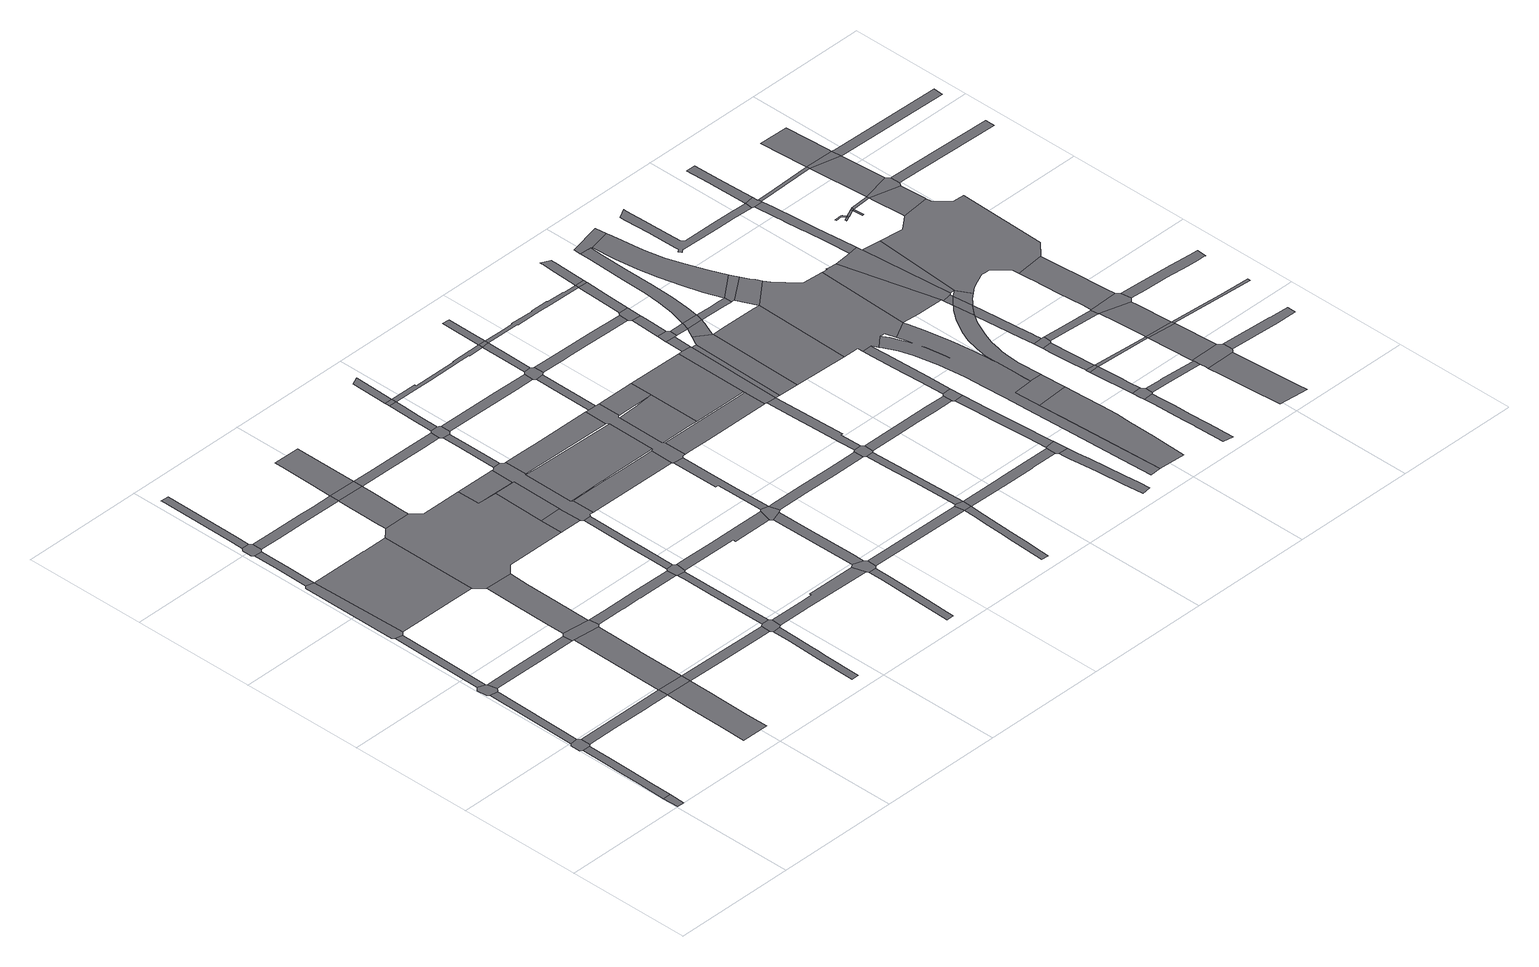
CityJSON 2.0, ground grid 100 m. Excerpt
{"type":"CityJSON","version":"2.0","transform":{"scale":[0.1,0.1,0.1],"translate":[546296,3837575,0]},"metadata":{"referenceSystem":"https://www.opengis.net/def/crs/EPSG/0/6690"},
"CityObjects":{
"road1":{"type":"Road","geometry":[{"type":"MultiSurface","lod":"1","boundaries":[[[0,1,2,3]]]}]},
"road2":{"type":"Road","attributes":{"RoadStructureAttribute.sectionType":"1"},"geometry":[{"type":"MultiSurface","lod":"1","boundaries":[[[4,5,6,7,8,9,10,11,1,0]]]}]},
"road3":{"type":"Road","geometry":[{"type":"MultiSurface","lod":"1","boundaries":[[[12,13,14,15,16,17,18,8,7,19,20]]]}]},
"road4":{"type":"Road","attributes":{"RoadStructureAttribute.sectionType":"1"},"geometry":[{"type":"MultiSurface","lod":"1","boundaries":[[[21,22,13,12,23,24,25,26]]]}]},
"road5":{"type":"Road","geometry":[{"type":"MultiSurface","lod":"1","boundaries":[[[27,28,29,30,21,26,31,32,33,34,35]]]}]},
"road6":{"type":"Road","attributes":{"RoadStructureAttribute.sectionType":"1"},"geometry":[{"type":"MultiSurface","lod":"1","boundaries":[[[36,37,27,35,38,39]]]}]},
"road7":{"type":"Road","attributes":{"RoadStructureAttribute.sectionType":"1"},"geometry":[{"type":"MultiSurface","lod":"1","boundaries":[[[40,20,19,41,42,43,44,45]]]}]},
"road8":{"type":"Road","geometry":[{"type":"MultiSurface","lod":"1","boundaries":[[[46,47,48,49,50,36,39,51,52,53]]]}]},
"road9":{"type":"Road","attributes":{"RoadStructureAttribute.sectionType":"1"},"geometry":[{"type":"MultiSurface","lod":"1","boundaries":[[[54,55,34,33,56,57,58,59]]]}]},
"road10":{"type":"Road","attributes":{"function":"3","RoadStructureAttribute.sectionType":"1"},"geometry":[{"type":"MultiSurface","lod":"1","boundaries":[[[44,60,61,62,63,64,65,66,67]]]}]},
"road11":{"type":"Road","attributes":{"RoadStructureAttribute.sectionType":"1"},"geometry":[{"type":"MultiSurface","lod":"1","boundaries":[[[68,69,46,53,70,71]]]}]},
"road12":{"type":"Road","geometry":[{"type":"MultiSurface","lod":"1","boundaries":[[[45,44,67,72]]]}]},
"road13":{"type":"Road","geometry":[{"type":"MultiSurface","lod":"1","boundaries":[[[73,74,75,76,77,68,71,78,79,80,81,82]]]}]},
"road14":{"type":"Road","attributes":{"function":"3","RoadStructureAttribute.sectionType":"1"},"geometry":[{"type":"MultiSurface","lod":"1","boundaries":[[[83,84,85,45,72,86,87,88,89]]]}]},
"road15":{"type":"Road","geometry":[{"type":"MultiSurface","lod":"1","boundaries":[[[90,91,53,52,92,93,94,95,96,97]]]}]},
"road16":{"type":"Road","attributes":{"RoadStructureAttribute.sectionType":"1"},"geometry":[{"type":"MultiSurface","lod":"1","boundaries":[[[98,99,100,73,82,101,102]]]}]},
"road17":{"type":"Road","geometry":[{"type":"MultiSurface","lod":"1","boundaries":[[[103,59,58,83,89,104,105,106,107]]]}]},
"road18":{"type":"Road","attributes":{"function":"3","RoadStructureAttribute.sectionType":"1"},"geometry":[{"type":"MultiSurface","lod":"1","boundaries":[[[108,109,110,111,103,107,112,113,114]]]}]},
"road19":{"type":"Road","attributes":{"RoadStructureAttribute.sectionType":"1"},"geometry":[{"type":"MultiSurface","lod":"1","boundaries":[[[115,116,117,81,80,118,119,120,121]]]}]},
"road20":{"type":"Road","attributes":{"RoadStructureAttribute.sectionType":"1"},"geometry":[{"type":"MultiSurface","lod":"1","boundaries":[[[122,123,72,67,124,125,126,127]]]}]},
"road21":{"type":"Road","attributes":{"RoadStructureAttribute.sectionType":"1"},"geometry":[{"type":"MultiSurface","lod":"1","boundaries":[[[128,129,106,105,130,131,132,133,134,135,136,137,138,139]]]}]},
"road22":{"type":"Road","attributes":{"RoadStructureAttribute.sectionType":"1"},"geometry":[{"type":"MultiSurface","lod":"1","boundaries":[[[140,141,142,143,144,145,146,147,148,149]]]}]},
"road23":{"type":"Road","geometry":[{"type":"MultiSurface","lod":"1","boundaries":[[[120,150,151,152,153,154,155,156,157,158]]]}]},
"road24":{"type":"Road","geometry":[{"type":"MultiSurface","lod":"1","boundaries":[[[153,159,160,97,96,108,114,161,162,163,164,165,166,167,168,169,170,171,154]]]}]},
"road25":{"type":"Road","geometry":[{"type":"MultiSurface","lod":"1","boundaries":[[[172,127,126,145,144,173,174,175]]]}]},
"road26":{"type":"Road","geometry":[{"type":"MultiSurface","lod":"1","boundaries":[[[121,120,158,176]]]}]},
"road27":{"type":"Road","attributes":{"function":"3","RoadStructureAttribute.sectionType":"1"},"geometry":[{"type":"MultiSurface","lod":"1","boundaries":[[[177,178,179,121,176,180,181,182]]]}]},
"road28":{"type":"Road","attributes":{"RoadStructureAttribute.sectionType":"1"},"geometry":[{"type":"MultiSurface","lod":"1","boundaries":[[[183,184,185,186,187,188,172,175,189,190,191]]]}]},
"road29":{"type":"Road","geometry":[{"type":"MultiSurface","lod":"1","boundaries":[[[192,193,194,195,139,138,183,191,196,197]]]}]},
"road30":{"type":"Road","attributes":{"RoadStructureAttribute.sectionType":"1"},"geometry":[{"type":"MultiSurface","lod":"1","boundaries":[[[198,199,200,201,202,203,204,205,206,195,194]]]}]},
"road31":{"type":"Road","geometry":[{"type":"MultiSurface","lod":"1","boundaries":[[[207,164,163,208,209]]]}]},
"road32":{"type":"Road","attributes":{"RoadStructureAttribute.sectionType":"1"},"geometry":[{"type":"MultiSurface","lod":"1","boundaries":[[[210,211,212,174,173,213,214,215,216,217]]]}]},
"road33":{"type":"Road","attributes":{"RoadStructureAttribute.sectionType":"7"},"geometry":[{"type":"MultiSurface","lod":"1","boundaries":[[[165,164,218,219,220]]]}]},
"road34":{"type":"Road","geometry":[{"type":"MultiSurface","lod":"1","boundaries":[[[168,167,221,222,223,224]]]}]},
"road35":{"type":"Road","attributes":{"RoadStructureAttribute.sectionType":"1"},"geometry":[{"type":"MultiSurface","lod":"1","boundaries":[[[225,226,176,158,227,228,229,230,231,232]]]}]},
"road36":{"type":"Road","geometry":[{"type":"MultiSurface","lod":"1","boundaries":[[[233,234,224,223,235,236,237,238,220,219,209,208,239,202,201,240,241,242,243,244,245,246,247,248,249,250,251,252,253,254,255,256]]]}]},
"road37":{"type":"Road","attributes":{"RoadStructureAttribute.sectionType":"1"},"geometry":[{"type":"MultiSurface","lod":"1","boundaries":[[[257,258,259,197,196,260,261,262,263]]]}]},
"road38":{"type":"Road","attributes":{"RoadStructureAttribute.sectionType":"1"},"geometry":[{"type":"MultiSurface","lod":"1","boundaries":[[[264,265,266,267,268,269,270,271,272,273,274]]]}]},
"road39":{"type":"Road","attributes":{"RoadStructureAttribute.sectionType":"1"},"geometry":[{"type":"MultiSurface","lod":"1","boundaries":[[[275,276,277,233,256,278,279,280,281]]]}]},
"road40":{"type":"Road","geometry":[{"type":"MultiSurface","lod":"1","boundaries":[[[282,217,216,264,274,283,284,285,286,287]]]}]},
"road41":{"type":"Road","geometry":[{"type":"MultiSurface","lod":"1","boundaries":[[[288,289,290,291,292,293,232,231,294,275,281,295,296,297,298]]]}]},
"road42":{"type":"Road","attributes":{"RoadStructureAttribute.sectionType":"1"},"geometry":[{"type":"MultiSurface","lod":"1","boundaries":[[[299,300,301,302,303,244,243,304,305]]]}]},
"road43":{"type":"Road","attributes":{"RoadStructureAttribute.sectionType":"1"},"geometry":[{"type":"MultiSurface","lod":"1","boundaries":[[[306,307,291,290,308,309,310]]]}]},
"road44":{"type":"Road","attributes":{"RoadStructureAttribute.sectionType":"1"},"geometry":[{"type":"MultiSurface","lod":"1","boundaries":[[[311,312,313,314,282,287]]]}]},
"road45":{"type":"Road","geometry":[{"type":"MultiSurface","lod":"1","boundaries":[[[315,316,306,310,317]]]}]},
"road46":{"type":"Road","geometry":[{"type":"MultiSurface","lod":"1","boundaries":[[[318,319,320,321,249,248,322,323,324,325,326,327,328,329]]]}]},
"road47":{"type":"Road","attributes":{"RoadStructureAttribute.sectionType":"1"},"geometry":[{"type":"MultiSurface","lod":"1","boundaries":[[[330,331,315,317]]]}]},
"road48":{"type":"Road","geometry":[{"type":"MultiSurface","lod":"1","boundaries":[[[332,333,263,262,314,313,334,335]]]}]},
"road49":{"type":"Road","attributes":{"RoadStructureAttribute.sectionType":"1"},"geometry":[{"type":"MultiSurface","lod":"1","boundaries":[[[336,337,338,339,340,254,253,341,342,343,344]]]}]},
"road50":{"type":"Road","attributes":{"RoadStructureAttribute.sectionType":"1"},"geometry":[{"type":"MultiSurface","lod":"1","boundaries":[[[345,346,347,348,332,335,349,350,351,352,353]]]}]},
"road51":{"type":"Road","attributes":{"RoadStructureAttribute.sectionType":"1"},"geometry":[{"type":"MultiSurface","lod":"1","boundaries":[[[286,285,354,355]]]}]},
"road52":{"type":"Road","attributes":{"RoadStructureAttribute.sectionType":"1"},"geometry":[{"type":"MultiSurface","lod":"1","boundaries":[[[356,298,297,357,358,359,360,361]]]}]},
"road53":{"type":"Road","attributes":{"RoadStructureAttribute.sectionType":"1"},"geometry":[{"type":"MultiSurface","lod":"1","boundaries":[[[362,363,364,365,317,310,366,367,368,369,370,371,372,373,374]]]}]},
"road54":{"type":"Road","geometry":[{"type":"MultiSurface","lod":"1","boundaries":[[[344,343,375,376,377,378,379,329,328,380,381,382,383,384,385,305,304,345,353,386,387,388,389,390,391,392,393,394,395,396,397,398,399,400,401,402,403,404,405,406]]]}]},
"road55":{"type":"Road","attributes":{"RoadStructureAttribute.sectionType":"1"},"geometry":[{"type":"MultiSurface","lod":"1","boundaries":[[[407,408,409,410,411,335,334,412,413,414,415]]]}]},
"road56":{"type":"Road","attributes":{"RoadStructureAttribute.sectionType":"1"},"geometry":[{"type":"MultiSurface","lod":"1","boundaries":[[[354,416,417,418,419,420,421,422,423,424,425,426]]]}]},
"road57":{"type":"Road","attributes":{"RoadStructureAttribute.sectionType":"1"},"geometry":[{"type":"MultiSurface","lod":"1","boundaries":[[[427,428,429,430,406,405]]]}]},
"road58":{"type":"Road","attributes":{"function":"1","RoadStructureAttribute.sectionType":"7"},"geometry":[{"type":"MultiSurface","lod":"1","boundaries":[[[431,432,433,434,435,436,437,438,439,440,441,442,393,392,443,444,445]]]}]},
"road59":{"type":"Road","geometry":[{"type":"MultiSurface","lod":"1","boundaries":[[[446,355,354,426,447]]]}]},
"road60":{"type":"Road","geometry":[{"type":"MultiSurface","lod":"1","boundaries":[[[448,449,450,451,452,361,360,453,454,428,427,455,456,457,458]]]}]},
"road61":{"type":"Road","geometry":[{"type":"MultiSurface","lod":"1","boundaries":[[[403,402,459,460,461,462,431,463]]]}]},
"road62":{"type":"Road","attributes":{"RoadStructureAttribute.sectionType":"1"},"geometry":[{"type":"MultiSurface","lod":"1","boundaries":[[[464,465,389,388,466,467,468,469]]]}]},
"road63":{"type":"Road","attributes":{"RoadStructureAttribute.sectionType":"1"},"geometry":[{"type":"MultiSurface","lod":"1","boundaries":[[[470,471,472,373,473,474,450,449]]]}]},
"road64":{"type":"Road","attributes":{"RoadStructureAttribute.sectionType":"1"},"geometry":[{"type":"MultiSurface","lod":"1","boundaries":[[[475,476,477,478,479,480,446,447]]]}]},
"road65":{"type":"Road","geometry":[{"type":"MultiSurface","lod":"1","boundaries":[[[374,373,472,481]]]}]},
"road66":{"type":"Road","attributes":{"RoadStructureAttribute.sectionType":"1"},"geometry":[{"type":"MultiSurface","lod":"1","boundaries":[[[482,374,481,483,484]]]}]},
"road67":{"type":"Road","geometry":[{"type":"MultiSurface","lod":"1","boundaries":[[[485,486,487,488,489,415,414,478,477,490,491,492,493]]]}]},
"road68":{"type":"Road","geometry":[{"type":"MultiSurface","lod":"1","boundaries":[[[463,431,445,494,495,496,497]]]}]},
"road69":{"type":"Road","attributes":{"RoadStructureAttribute.sectionType":"1"},"geometry":[{"type":"MultiSurface","lod":"1","boundaries":[[[498,499,500,501,502,503,504,488,487,505,506,507,508]]]}]},
"road70":{"type":"Road","attributes":{"RoadStructureAttribute.sectionType":"1"},"geometry":[{"type":"MultiSurface","lod":"1","boundaries":[[[509,510,511,447,426,512,513,514,515,516,517,518,519]]]}]},
"road71":{"type":"Road","attributes":{"RoadStructureAttribute.sectionType":"1"},"geometry":[{"type":"MultiSurface","lod":"1","boundaries":[[[520,521,522,458,457,523,524,525,526,527,528,529]]]}]},
"road72":{"type":"Road","geometry":[{"type":"MultiSurface","lod":"1","boundaries":[[[530,497,496,469,468,531,498,508,532,533,534]]]}]},
"road73":{"type":"Road","attributes":{"RoadStructureAttribute.sectionType":"1"},"geometry":[{"type":"MultiSurface","lod":"1","boundaries":[[[535,536,537,538,539,540,541,542,543,544,481,472,545,546,547,548,549,550,551]]]}]},
"road74":{"type":"Road","geometry":[{"type":"MultiSurface","lod":"1","boundaries":[[[552,532,508,553,554,555]]]}]},
"road75":{"type":"Road","attributes":{"RoadStructureAttribute.sectionType":"1"},"geometry":[{"type":"MultiSurface","lod":"1","boundaries":[[[556,557,558,559,493,492,560,561,562,563,564,565]]]}]},
"road76":{"type":"Road","attributes":{"RoadStructureAttribute.sectionType":"1"},"geometry":[{"type":"MultiSurface","lod":"1","boundaries":[[[566,567,534,533,568]]]}]},
"road77":{"type":"Road","geometry":[{"type":"MultiSurface","lod":"1","boundaries":[[[569,570,571,555,554,572,573,574]]]}]},
"road78":{"type":"Road","attributes":{"RoadStructureAttribute.sectionType":"1"},"geometry":[{"type":"MultiSurface","lod":"1","boundaries":[[[575,576,577,578,579,580,581,582,583,584,585,586,587,588,589,590,591,592]]]}]},
"road79":{"type":"Road","geometry":[{"type":"MultiSurface","lod":"1","boundaries":[[[593,566,568,594,595,596,597]]]}]},
"road80":{"type":"Road","attributes":{"RoadStructureAttribute.sectionType":"1"},"geometry":[{"type":"MultiSurface","lod":"1","boundaries":[[[598,593,597,599,600]]]}]},
"road81":{"type":"Road","geometry":[{"type":"MultiSurface","lod":"1","boundaries":[[[601,602,519,518,575,592]]]}]},
"road82":{"type":"Road","geometry":[{"type":"MultiSurface","lod":"1","boundaries":[[[603,604,529,528,598,600,605]]]}]},
"road83":{"type":"Road","attributes":{"RoadStructureAttribute.sectionType":"1"},"geometry":[{"type":"MultiSurface","lod":"1","boundaries":[[[595,594,606,607]]]}]},
"road84":{"type":"Road","attributes":{"function":"1","RoadStructureAttribute.sectionType":"7"},"geometry":[{"type":"MultiSurface","lod":"1","boundaries":[[[606,608,609,569,574,610,611,612,613]]]}]},
"road85":{"type":"Road","attributes":{"RoadStructureAttribute.sectionType":"1"},"geometry":[{"type":"MultiSurface","lod":"1","boundaries":[[[614,615,616,617,618,619,620,621,622,602,601]]]}]},
"road86":{"type":"Road","attributes":{"RoadStructureAttribute.sectionType":"1"},"geometry":[{"type":"MultiSurface","lod":"1","boundaries":[[[550,623,624,603,605,625,626,627,628]]]}]},
"road87":{"type":"Road","geometry":[{"type":"MultiSurface","lod":"1","boundaries":[[[607,606,613,629]]]}]},
"road88":{"type":"Road","geometry":[{"type":"MultiSurface","lod":"1","boundaries":[[[630,631,632,573,572,633,634]]]}]},
"road89":{"type":"Road","geometry":[{"type":"MultiSurface","lod":"1","boundaries":[[[551,550,628,635]]]}]},
"road90":{"type":"Road","geometry":[{"type":"MultiSurface","lod":"1","boundaries":[[[636,637,638,639,565,564,640,618,617]]]}]},
"road91":{"type":"Road","attributes":{"RoadStructureAttribute.sectionType":"1"},"geometry":[{"type":"MultiSurface","lod":"1","boundaries":[[[641,642,643,644,551,635,645,646,647]]]}]},
"road92":{"type":"Road","geometry":[{"type":"MultiSurface","lod":"1","boundaries":[[[648,649,650,651,652,653,654,655,656,638,637]]]}]},
"road93":{"type":"Road","attributes":{"function":"1","RoadStructureAttribute.sectionType":"7"},"geometry":[{"type":"MultiSurface","lod":"1","boundaries":[[[657,658,659,660,661,662,663,664,665,666,607,629,667,668,669,670,671,672,673,674,675,676]]]}]},
"road94":{"type":"Road","attributes":{"RoadStructureAttribute.sectionType":"1"},"geometry":[{"type":"MultiSurface","lod":"1","boundaries":[[[677,678,679,680,681,629,613,682,683,684]]]}]},
"road95":{"type":"Road","attributes":{"function":"1","RoadStructureAttribute.sectionType":"7"},"geometry":[{"type":"MultiSurface","lod":"1","boundaries":[[[685,686,687,688,689,690,691,692,693,694,695,696,697,698,699,700,701,702,703,704,705,706,707,708,709,710,711,712,713,714,715,716,717,718,719,720,721,722,723,724,725,726,727,728,729,730,731,732,733,734,735]]]}]},
"road96":{"type":"Road","attributes":{"function":"1","RoadStructureAttribute.sectionType":"7"},"geometry":[{"type":"MultiSurface","lod":"1","boundaries":[[[736,737,738,739,740,741,742,743,744,745,746,747]]]}]},
"road97":{"type":"Road","attributes":{"function":"1","RoadStructureAttribute.sectionType":"7"},"geometry":[{"type":"MultiSurface","lod":"1","boundaries":[[[748,657,676]]]}]},
"road98":{"type":"Road","geometry":[{"type":"MultiSurface","lod":"1","boundaries":[[[721,720,743,742,749,750]]]}]},
"road99":{"type":"Road","geometry":[{"type":"MultiSurface","lod":"1","boundaries":[[[751,752,684,683,753,754]]]}]},
"road100":{"type":"Road","attributes":{"function":"1"},"geometry":[{"type":"MultiSurface","lod":"1","boundaries":[[[755,756,754,753,757,634,758]]]}]},
"road101":{"type":"Road","attributes":{"function":"1","RoadStructureAttribute.sectionType":"7"},"geometry":[{"type":"MultiSurface","lod":"1","boundaries":[[[759,760,761,762,763,764,765,766]]]}]},
"road102":{"type":"Road","attributes":{"function":"1","RoadStructureAttribute.sectionType":"7"},"geometry":[{"type":"MultiSurface","lod":"1","boundaries":[[[767,768,769,770,771,766,765,772,773,774,775,776,777,778,684,752]]]}]},
"road103":{"type":"Road","geometry":[{"type":"MultiSurface","lod":"1","boundaries":[[[779,780,781,782,783,784,758,634,633,785,786,787,653,652,788,694,693,789,790,791,792,793,735,734,794]]]}]},
"road104":{"type":"Road","attributes":{"RoadStructureAttribute.sectionType":"1"},"geometry":[{"type":"MultiSurface","lod":"1","boundaries":[[[795,796,797,798,799,800,801,802,803,804,805,806,807,808,809,810,811,812,813,814,815]]]}]},
"road105":{"type":"Road","geometry":[{"type":"MultiSurface","lod":"1","boundaries":[[[816,817,818,819,805,804,820,821,822,823]]]}]},
"road106":{"type":"Road","attributes":{"function":"1","RoadStructureAttribute.sectionType":"7"},"geometry":[{"type":"MultiSurface","lod":"1","boundaries":[[[824,825,826,827,828,829,830,831,832,833,834,835,836,837,721,750,838,839,840,841,842,843,844,845,846,847]]]}]},
"road107":{"type":"Road","attributes":{"RoadStructureAttribute.sectionType":"1"},"geometry":[{"type":"MultiSurface","lod":"1","boundaries":[[[848,849,850,851,852,853,854,855,818,817]]]}]},
"road108":{"type":"Road","geometry":[{"type":"MultiSurface","lod":"1","boundaries":[[[856,857,853,852,858]]]}]},
"road109":{"type":"Road","attributes":{"RoadStructureAttribute.sectionType":"1"},"geometry":[{"type":"MultiSurface","lod":"1","boundaries":[[[859,860,861,862,863,864,856,858]]]}]},
"road110":{"type":"Road","geometry":[{"type":"MultiSurface","lod":"1","boundaries":[[[865,866,862,861,867,868,869]]]}]},
"road111":{"type":"Road","geometry":[{"type":"MultiSurface","lod":"1","boundaries":[[[870,871,872,873,874,875,794,734,876,877,878,879,880]]]}]},
"road112":{"type":"Road","attributes":{"RoadStructureAttribute.sectionType":"1"},"geometry":[{"type":"MultiSurface","lod":"1","boundaries":[[[881,882,883,884,885,886,847,887,888,889,890,891,892,866,865]]]}]},
"road113":{"type":"Road","attributes":{"RoadStructureAttribute.sectionType":"1"},"geometry":[{"type":"MultiSurface","lod":"1","boundaries":[[[893,894,895,896,823,822,897,898,899,900,901]]]}]},
"road114":{"type":"Road","geometry":[{"type":"MultiSurface","lod":"1","boundaries":[[[902,824,847,886]]]}]},
"road115":{"type":"Road","attributes":{"RoadStructureAttribute.sectionType":"1"},"geometry":[{"type":"MultiSurface","lod":"1","boundaries":[[[903,904,905,906,907,908,824,902]]]}]},
"road116":{"type":"Road","attributes":{"RoadStructureAttribute.sectionType":"1"},"geometry":[{"type":"MultiSurface","lod":"1","boundaries":[[[858,852,909,910]]]}]},
"road117":{"type":"Road","attributes":{"RoadStructureAttribute.sectionType":"1"},"geometry":[{"type":"MultiSurface","lod":"1","boundaries":[[[911,912,913,880,879,908,907,914,915]]]}]},
"road118":{"type":"Road"},
"road119":{"type":"Road","attributes":{"RoadStructureAttribute.sectionType":"1"},"geometry":[{"type":"MultiSurface","lod":"1","boundaries":[[[916,917,918,919,920,921,922,923,924,925,926,927,928,929,930,931,932,933,934,935,936,937,938,939,940,941,942]]]}]},
"road120":{"type":"Road","geometry":[{"type":"MultiSurface","lod":"1","boundaries":[[[943,944,945,902,886,946,947,948,949]]]}]},
"road121":{"type":"Road","attributes":{"RoadStructureAttribute.sectionType":"1"},"geometry":[{"type":"MultiSurface","lod":"1","boundaries":[[[950,951,869,868,952,953,954,955]]]}]},
"road122":{"type":"Road","attributes":{"RoadStructureAttribute.sectionType":"1"},"geometry":[{"type":"MultiSurface","lod":"1","boundaries":[[[956,957,958,959,960,961,962,963,964]]]}]},
"road123":{"type":"Road","geometry":[{"type":"MultiSurface","lod":"1","boundaries":[[[915,914,965,966,943,967]]]}]},
"road124":{"type":"Road","geometry":[{"type":"MultiSurface","lod":"1","boundaries":[[[968,969,970,971,901,900,972,973,974,956,964,975,976,977,978]]]}]},
"road125":{"type":"Road","attributes":{"RoadStructureAttribute.sectionType":"1"},"geometry":[{"type":"MultiSurface","lod":"1","boundaries":[[[979,980,981,982,983,984,985,986,987,988,989,990,991,992,993,913,912]]]}]},
"road126":{"type":"Road","attributes":{"RoadStructureAttribute.sectionType":"1"},"geometry":[{"type":"MultiSurface","lod":"1","boundaries":[[[994,971,970,995]]]}]},
"road127":{"type":"Road","geometry":[{"type":"MultiSurface","lod":"1","boundaries":[[[910,909,994,995,996,997]]]}]},
"road128":{"type":"Road","geometry":[{"type":"MultiSurface","lod":"1","boundaries":[[[998,999,942,941,986,985,1000,1001]]]}]},
"road129":{"type":"Road","attributes":{"RoadStructureAttribute.sectionType":"1"},"geometry":[{"type":"MultiSurface","lod":"1","boundaries":[[[1002,1003,1004,1005,1006,910,997,1007,1008,1009,1010]]]}]},
"road130":{"type":"Road","attributes":{"RoadStructureAttribute.sectionType":"1"},"geometry":[{"type":"MultiSurface","lod":"1","boundaries":[[[1011,1012,1013,942,999,1014,1015,1016]]]}]},
"road131":{"type":"Road","geometry":[{"type":"MultiSurface","lod":"1","boundaries":[[[1017,1018,1019,955,954,1002,1010,1020,1021,1022,1023]]]}]},
"road132":{"type":"Road","geometry":[{"type":"MultiSurface","lod":"1","boundaries":[[[1024,1025,1026,1027,1028,1029,1030]]]}]},
"road133":{"type":"Road","geometry":[{"type":"MultiSurface","lod":"1","boundaries":[[[1029,1031,1032,1033]]]}]},
"road134":{"type":"Road","geometry":[{"type":"MultiSurface","lod":"1","boundaries":[[[1030,1029,1033,1034]]]}]},
"road135":{"type":"Road","attributes":{"RoadStructureAttribute.sectionType":"1"},"geometry":[{"type":"MultiSurface","lod":"1","boundaries":[[[1035,1036,1037,1038,1039,1040,1041,1042,1043,1044,1045,1046,1047,1019,1018]]]}]},
"road136":{"type":"Road","geometry":[{"type":"MultiSurface","lod":"1","boundaries":[[[1048,1030,1034,1049]]]}]},
"road137":{"type":"Road","geometry":[{"type":"MultiSurface","lod":"1","boundaries":[[[1050,1051,1052,1049]]]}]},
"road138":{"type":"Road","geometry":[{"type":"MultiSurface","lod":"1","boundaries":[[[1053,1054,1055,1056,1057,1058,1059,1060,1061,1062,967,943,949,1063,1064,1065,1066,1067,1068,1069,1070,1071,1040,1039,1072,1073,1074]]]}]},
"road139":{"type":"Road","geometry":[{"type":"MultiSurface","lod":"1","boundaries":[[[1075,1048,1049,1052]]]}]},
"road140":{"type":"Road","attributes":{"RoadStructureAttribute.sectionType":"1"},"geometry":[{"type":"MultiSurface","lod":"1","boundaries":[[[1076,1077,1001,1000,1078]]]}]},
"road141":{"type":"Road","attributes":{"RoadStructureAttribute.sectionType":"1"},"geometry":[{"type":"MultiSurface","lod":"1","boundaries":[[[1079,1080,1081,978,977,1082,1083,1084,1085,1086]]]}]},
"road142":{"type":"Road","geometry":[{"type":"MultiSurface","lod":"1","boundaries":[[[1087,1075,1052,1088]]]}]},
"road143":{"type":"Road","attributes":{"RoadStructureAttribute.sectionType":"1"},"geometry":[{"type":"MultiSurface","lod":"1","boundaries":[[[1089,1090,997,996,1091,1092]]]}]},
"road144":{"type":"Road","attributes":{"RoadStructureAttribute.sectionType":"1"},"geometry":[{"type":"MultiSurface","lod":"1","boundaries":[[[1088,1093,1094,1058,1057,1095,1096]]]}]},
"road145":{"type":"Road","geometry":[{"type":"MultiSurface","lod":"1","boundaries":[[[1097,1087,1088,1096,1098,1099]]]}]},
"road146":{"type":"Road","attributes":{"RoadStructureAttribute.sectionType":"1"},"geometry":[{"type":"MultiSurface","lod":"1","boundaries":[[[1100,1101,1102,1103,1104,1105,1106,1107,1023,1022,1108,1109,1110,1111,1112,1113,1114,1115]]]}]},
"road147":{"type":"Road","attributes":{"RoadStructureAttribute.sectionType":"1"},"geometry":[{"type":"MultiSurface","lod":"1","boundaries":[[[1078,1116,1117,1087,1097,1118]]]}]},
"road148":{"type":"Road","geometry":[{"type":"MultiSurface","lod":"1","boundaries":[[[1076,1078,1118,1119]]]}]},
"road149":{"type":"Road","attributes":{"RoadStructureAttribute.sectionType":"1"},"geometry":[{"type":"MultiSurface","lod":"1","boundaries":[[[1120,1121,1122,1123,1124,1076,1119,1125,1126]]]}]},
"road150":{"type":"Road","attributes":{"RoadStructureAttribute.sectionType":"1"},"geometry":[{"type":"MultiSurface","lod":"1","boundaries":[[[1127,1128,1099,1098,1129,1130,1131]]]}]},
"road151":{"type":"Road","attributes":{"RoadStructureAttribute.sectionType":"1"},"geometry":[{"type":"MultiSurface","lod":"1","boundaries":[[[1132,1133,1134,1135,1119,1118,1136,1137,1138,1139,1140]]]}]}
},
"vertices":[
[73,131,0],[10,130,0],[10,5,0],[69,5,0],
[76,314,0],[79,508,0],[83,692,0],[85,886,0],[23,884,0],[20,691,0],[17,535,0],[14,354,0],
[81,1000,0],[21,993,0],[11,985,0],[3,978,0],[4,901,0],[5,899,0],[14,892,0],[101,901,0],[101,979,0],
[35,1752,0],[29,1415,0],[84,1155,0],[92,1591,0],[96,1723,0],[95,1742,0],
[37,1874,0],[27,1865,0],[7,1847,0],[20,1768,0],[105,1751,0],[120,1767,0],[121,1768,0],[104,1846,0],[96,1853,0],
[50,2639,0],[44,2267,0],[105,2274,0],[111,2627,0],
[624,977,0],[349,899,0],[625,898,0],[724,898,0],[851,896,0],[851,975,0],
[59,3470,0],[39,3453,0],[38,3452,0],[33,2657,0],[45,2644,0],[127,2643,0],[138,2653,0],[119,3451,0],
[615,1845,0],[381,1845,0],[319,1768,0],[616,1766,0],[842,1764,0],[838,1844,0],
[847,700,0],[843,387,0],[840,187,0],[1059,182,0],[1060,360,0],[1063,616,0],[1065,702,0],[1067,892,0],
[62,3945,0],[61,3727,0],[121,3685,0],[123,3940,0],
[1068,972,0],
[63,4059,0],[53,4047,0],[48,4040,0],[45,3960,0],[53,3953,0],[132,3950,0],[141,3959,0],[142,3960,0],[141,4038,0],[124,4056,0],
[860,1764,0],[856,1410,0],[854,1113,0],[1071,1371,0],[1071,1372,0],[1071,1376,0],[1076,1743,0],
[600,3449,0],[598,3449,0],[303,2652,0],[605,2650,0],[607,2650,0],[798,2649,0],[801,2649,0],[805,3449,0],
[69,4810,0],[69,4808,0],[64,4191,0],[127,4191,0],[133,4807,0],
[861,1864,0],[1095,1760,0],[1098,1763,0],[1089,1841,0],[1079,1841,0],
[870,2576,0],[870,2575,0],[866,2315,0],[862,2018,0],[1083,2142,0],[1088,2410,0],[1091,2569,0],
[720,4033,0],[594,4034,0],[318,4037,0],[313,3958,0],[594,3956,0],[885,3952,0],[885,4032,0],
[1590,964,0],[1322,968,0],[1414,888,0],[1721,883,0],[1824,882,0],[1832,960,0],
[1523,1839,0],[1236,1841,0],[1286,1761,0],[1321,1761,0],[1343,1761,0],[1395,1760,0],[1497,1760,0],[1499,1760,0],[1569,1760,0],[1843,1758,0],[1844,1758,0],[1837,1837,0],
[1891,419,0],[1895,508,0],[1895,571,0],[1899,710,0],[1903,862,0],[1842,861,0],[1840,709,0],[1832,442,0],[1823,122,0],[1882,121,0],
[884,3837,0],[882,3701,0],[881,3608,0],[880,3517,0],[1101,3517,0],[1102,3597,0],[1103,3682,0],[1107,3862,0],[1109,3949,0],
[865,3504,0],[854,3493,0],[1093,2571,0],[1162,2641,0],[1656,2638,0],[1656,2824,0],[1665,3251,0],[1651,3251,0],[1505,3256,0],[1505,3442,0],[1171,3445,0],[1127,3490,0],[1115,3503,0],
[1852,978,0],[1923,880,0],[1930,960,0],[1913,976,0],
[1109,4028,0],
[893,4545,0],[892,4458,0],[889,4199,0],[1108,4028,0],[1109,4201,0],[1111,4545,0],
[1850,1753,0],[1850,1737,0],[1850,1701,0],[1850,1691,0],[1849,1454,0],[1851,1177,0],[1911,1087,0],[1910,1378,0],[1910,1744,0],
[1928,1838,0],[1913,1852,0],[1910,1855,0],[1851,1850,0],[1920,1754,0],[1930,1837,0],
[1911,2104,0],[1912,2310,0],[1914,2485,0],[1915,2619,0],[1856,2617,0],[1854,2445,0],[1853,2226,0],[1851,1978,0],[1851,1852,0],
[1827,2823,0],[1837,2636,0],[1832,2824,0],
[2310,973,0],[2309,953,0],[2200,955,0],[2186,877,0],[2200,876,0],[2743,867,0],[2744,866,0],[2709,969,0],
[1756,2825,0],[1837,2826,0],[1843,3247,0],
[1626,3256,0],[1776,3255,0],[1829,3254,0],[1829,3440,0],
[1621,4022,0],[1293,4025,0],[1344,3946,0],[1519,3945,0],[1696,3944,0],[1846,3942,0],[1847,3941,0],[1852,4020,0],
[1863,3456,0],[1846,3439,0],[1835,3253,0],[1839,3251,0],[1843,3249,0],[1845,3247,0],[1846,2627,0],[1925,2629,0],[1932,2637,0],[1937,2637,0],[1961,2636,0],[1962,2820,0],[1955,2821,0],[1951,2821,0],[1948,2823,0],[1944,2827,0],[1948,3244,0],[1947,3244,0],[1948,3246,0],[1951,3249,0],[1956,3251,0],[1957,3436,0],[1944,3436,0],[1922,3456,0],
[2501,1833,0],[2261,1835,0],[2038,1836,0],[2385,1751,0],[2386,1729,0],[2710,1726,0],[2737,1832,0],
[2754,848,0],[2753,718,0],[2748,583,0],[2739,298,0],[2732,112,0],[2794,112,0],[2797,212,0],[2801,355,0],[2806,527,0],[2813,719,0],[2815,848,0],
[1864,3921,0],[1864,3763,0],[1864,3591,0],[1922,3479,0],[1923,3537,0],[1924,3733,0],[1924,3919,0],
[2737,989,0],[2824,856,0],[2834,866,0],[2835,867,0],[2838,944,0],[2819,963,0],
[1947,4020,0],[1936,4029,0],[1927,4037,0],[1866,4034,0],[1856,4024,0],[1853,4021,0],[1854,3932,0],[1934,3930,0],[1944,3940,0],[1945,3941,0],[1948,4019,0],
[2684,2815,0],[2409,2818,0],[2262,2818,0],[2182,2819,0],[2170,2819,0],[2718,2630,0],[2718,2815,0],
[1874,4422,0],[1869,4209,0],[1930,4209,0],[1932,4351,0],[1934,4421,0],
[2819,1068,0],[2815,1464,0],[2814,1735,0],[2732,1704,0],
[1875,4464,0],[1875,4447,0],[1936,4463,0],
[2716,3224,0],[2549,3228,0],[2363,3234,0],[2070,3241,0],[1975,2827,0],[2087,2828,0],[2259,2828,0],[2262,2828,0],[2352,2829,0],[2494,2830,0],[2739,2831,0],[2742,3223,0],
[1944,4794,0],[1881,4767,0],
[2755,1847,0],[2740,1834,0],[2836,1752,0],[2814,1831,0],
[2233,3433,0],[2189,3434,0],[2187,3434,0],[2086,3435,0],[2085,3435,0],[1963,3251,0],[2508,3246,0],[2725,3244,0],[2726,3428,0],
[2725,2618,0],[2727,2234,0],[2751,2234,0],[2751,2153,0],[2812,2116,0],[2810,2317,0],[2809,2492,0],[2809,2493,0],[2808,2613,0],
[3684,853,0],[3670,931,0],
[2465,4013,0],[2213,3938,0],[2417,3935,0],[2590,3933,0],[2740,3931,0],[2745,4010,0],
[2520,4452,0],[2520,4448,0],[2155,4448,0],[2154,4462,0],[2116,4420,0],[2155,4421,0],[2258,4421,0],[2450,4421,0],[2563,4420,0],[2639,4420,0],[2639,4416,0],[2767,4418,0],[2768,4455,0],
[2731,3243,0],[2736,3239,0],[2739,3236,0],[2741,3232,0],[2742,3227,0],[2739,2829,0],[2737,2826,0],[2734,2821,0],[2730,2819,0],[2725,2816,0],[2722,2815,0],[2817,2622,0],[2825,2630,0],[2846,2630,0],[2846,2815,0],[2838,2818,0],[2834,2821,0],[2830,2826,0],[2833,3220,0],[2833,3221,0],[2833,3228,0],[2834,3229,0],[2835,3233,0],[2837,3237,0],[2842,3241,0],[2847,3243,0],[2848,3243,0],[2854,3244,0],[2854,3427,0],[2827,3427,0],[2818,3427,0],[2756,3428,0],
[3629,1829,0],[3402,1829,0],[3125,1830,0],[2843,1831,0],[2820,1831,0],[3095,1751,0],[3372,1750,0],[3646,1749,0],[3641,1829,0],
[3679,728,0],[3676,666,0],[3668,513,0],[3665,440,0],[3648,109,0],[3707,109,0],[3710,176,0],[3718,331,0],[3726,470,0],[3739,728,0],[3744,852,0],
[2822,3916,0],[2760,3911,0],[2759,3686,0],[2757,3439,0],
[3161,3241,0],[3148,3240,0],[3141,3239,0],[3136,3239,0],[3124,3238,0],[3100,3236,0],[3091,3236,0],[2997,3229,0],[2974,3228,0],[2852,3221,0],[2836,3219,0],[2835,3220,0],[2850,2826,0],[3080,2824,0],[3160,2823,0],
[3690,947,0],[3749,928,0],
[2833,4023,0],[2823,4032,0],[2764,4027,0],[2753,4017,0],[2746,4011,0],[2742,3931,0],[2751,3921,0],[2831,3924,0],[2842,3933,0],[2843,3934,0],[2843,4013,0],
[3004,3243,0],[3049,3242,0],[3100,3242,0],[3148,3241,0],[3162,3424,0],
[3612,2806,0],[3530,2807,0],[2905,2629,0],[3068,2629,0],[3612,2627,0],[3612,2808,0],
[2825,4218,0],[2828,4417,0],[2828,4423,0],[2767,4416,0],[2766,4218,0],
[3738,1259,0],[3730,1516,0],[3723,1737,0],[3664,1735,0],[3669,1548,0],[3678,1304,0],
[2828,4452,0],
[2772,4789,0],[2829,4526,0],[2832,4788,0],
[3737,1828,0],[3730,1836,0],[3720,1846,0],[3658,1843,0],[3649,1836,0],[3733,1746,0],[3734,1748,0],[3735,1749,0],[3738,1826,0],
[3383,2822,0],[3610,2819,0],[3612,2819,0],[3615,3420,0],
[3632,2622,0],[3640,2366,0],[3641,2319,0],[3641,2318,0],[3642,2299,0],[3652,2020,0],[3653,1980,0],[3713,2022,0],[3722,2022,0],[3732,2023,0],[3713,2619,0],
[4346,926,0],[4148,927,0],[4054,927,0],[4032,848,0],[4034,848,0],[4046,848,0],[4054,847,0],[4330,846,0],[4346,846,0],[4552,845,0],[4553,924,0],
[3360,4004,0],[3123,4008,0],[2913,4011,0],[3025,3930,0],[3048,3930,0],[3082,3929,0],[3259,3927,0],[3464,3923,0],[3646,3918,0],[3651,3998,0],
[3647,3420,0],[3631,2627,0],[3725,3403,0],[3725,3411,0],[3649,3420,0],
[3576,4437,0],[3576,4443,0],[3424,4446,0],[3424,4452,0],[3281,4455,0],[3281,4453,0],[3281,4451,0],[3089,4455,0],[3088,4449,0],[3024,4451,0],[3109,4421,0],[3110,4416,0],[3281,4413,0],[3321,4412,0],[3424,4410,0],[3684,4403,0],[3685,4435,0],
[3758,3403,0],[3733,2619,0],[3750,2618,0],[3767,3403,0],
[4494,1820,0],[4327,1822,0],[4137,1823,0],[3927,1824,0],[3972,1746,0],[4173,1745,0],[4330,1744,0],[4495,1742,0],[4496,1741,0],[4495,1821,0],
[3653,3570,0],[3652,3539,0],[3731,3567,0],
[3813,3481,0],[3777,3418,0],[3769,3405,0],[3912,2613,0],[3929,3401,0],[3924,3401,0],
[4570,828,0],[4573,798,0],[4578,737,0],[4591,606,0],[4592,590,0],[4595,568,0],[4604,481,0],[4622,289,0],[4639,120,0],[4639,118,0],[4716,130,0],[4709,220,0],[4696,347,0],[4681,506,0],[4667,644,0],[4657,737,0],[4653,798,0],[4651,826,0],
[3656,3653,0],[3753,3567,0],[3753,3630,0],[3745,3639,0],[3735,3649,0],
[3665,3896,0],[3742,3850,0],[3743,3892,0],
[4642,944,0],[4562,937,0],
[3670,4016,0],[3668,4015,0],[3747,4012,0],
[3856,3566,0],[3875,3628,0],
[3852,3557,0],[3845,3544,0],[3941,3437,0],[3976,3521,0],[3980,3532,0],[3990,3564,0],
[4639,983,0],[4623,1223,0],[4603,1514,0],[4589,1731,0],[4512,1726,0],[4522,1561,0],[4533,1396,0],[4541,1269,0],[4552,1092,0],
[3684,4399,0],[3677,4227,0],[3748,4029,0],[3751,4149,0],[3754,4228,0],[3762,4400,0],
[4006,3625,0],
[4364,3397,0],[4325,3397,0],[4015,3400,0],[4354,2597,0],[4371,3396,0],
[3763,4432,0],
[4588,1751,0],[4585,1844,0],[4510,1836,0],[4507,1834,0],[4511,1727,0],
[3701,4774,0],[3701,4762,0],[3701,4758,0],[3697,4683,0],[3774,4672,0],[3772,4676,0],[3772,4740,0],
[4578,2045,0],[4570,2301,0],[4566,2419,0],[4561,2536,0],[4561,2548,0],[4482,2545,0],[4483,2514,0],[4492,2274,0],[4501,2046,0],
[3959,4646,0],[3958,4547,0],[3951,4247,0],[3945,4034,0],[3932,3904,0],[3911,3767,0],[3906,3747,0],[3895,3705,0],[3879,3641,0],[3878,3636,0],[4007,3634,0],[4018,3708,0],[4021,3731,0],[4034,3883,0],[4040,4068,0],[4045,4313,0],[4050,4540,0],[4052,4644,0],[4041,4644,0],[4030,4645,0],
[4265,3620,0],[4226,3621,0],[4224,3621,0],[4128,3622,0],[4015,3625,0],[4185,3560,0],[4272,3558,0],[4273,3620,0],
[4769,2411,0],[4782,2343,0],[4764,2400,0],[4745,2448,0],[4715,2525,0],[4712,2530,0],[4701,2548,0],[4687,2570,0],[4682,2578,0],[4590,2500,0],[4603,2476,0],[4649,2377,0],[4683,2272,0],[4722,2078,0],[4747,1858,0],[4756,1691,0],[4765,1512,0],[4775,1316,0],[4794,904,0],[4813,471,0],[4823,220,0],[4915,225,0],[4915,227,0],[4894,625,0],[4872,1087,0],[4852,1514,0],[4846,1651,0],[4833,1966,0],[4824,2109,0],[4800,2268,0],[4782,2341,0],[4802,2269,0],[4826,2110,0],[4835,1968,0],[4849,1653,0],[4855,1501,0],[5016,1511,0],[5014,1532,0],[5012,1568,0],[5011,1660,0],[5007,1823,0],[5004,1863,0],[5002,1884,0],[4993,2018,0],[4977,2136,0],[4976,2147,0],[4965,2230,0],[4934,2407,0],[4900,2542,0],[4892,2569,0],[4748,2488,0],
[5143,505,0],[5145,720,0],[5149,849,0],[5149,855,0],[5143,980,0],[5135,1141,0],[5127,1302,0],[4865,1285,0],[4874,1088,0],[4896,626,0],[4918,227,0],[5131,214,0],
[4026,4645,0],
[5116,1508,0],[5116,1510,0],
[4481,3759,0],[4473,3775,0],[4297,3558,0],[4505,3708,0],
[4557,3610,0],[4537,3645,0],[4300,3551,0],[4580,3568,0],
[4227,4770,0],[3960,4709,0],[3959,4651,0],[4026,4647,0],[4052,4645,0],[4059,4644,0],[4065,4643,0],[4240,4678,0],
[4414,3912,0],[4355,4081,0],[4313,4216,0],[4279,4378,0],[4247,4630,0],[4067,4643,0],[4076,4448,0],[4101,4253,0],[4130,4094,0],[4171,3922,0],[4218,3767,0],[4272,3623,0],
[4758,3351,0],[4752,3355,0],[4725,3383,0],[4683,3429,0],[4671,3442,0],[4608,3519,0],[4465,2594,0],[4480,2593,0],[4480,2587,0],[4563,2546,0],[4683,2578,0],[4702,2577,0],[4716,2577,0],[4722,2577,0],[4724,2569,0],[4923,3340,0],
[5502,120,0],[5497,233,0],[5497,250,0],[5493,349,0],[5493,361,0],[5493,362,0],[5487,486,0],[5482,638,0],[5476,746,0],[5470,827,0],[5392,822,0],[5394,795,0],[5398,745,0],[5405,596,0],[5409,473,0],[5412,393,0],[5413,358,0],[5414,340,0],[5417,231,0],[5421,127,0],[5502,110,0],
[5479,911,0],[5464,928,0],[5385,923,0],[5390,858,0],[5471,828,0],[5474,831,0],[5486,840,0],[5488,901,0],
[5262,2457,0],[5261,2456,0],[5258,2452,0],[5224,2418,0],[5162,2337,0],[5093,2216,0],[5054,2121,0],[5028,2018,0],[5009,1921,0],[5009,1917,0],[5009,1912,0],[5009,1824,0],[5011,1791,0],[5015,1610,0],[5115,1529,0],[5106,1709,0],[5110,1792,0],[5121,1877,0],[5129,1913,0],[5148,1999,0],[5177,2082,0],[5238,2213,0],[5279,2276,0],[5279,2277,0],
[5457,1028,0],[5457,1029,0],[5453,1092,0],[5439,1289,0],[5438,1296,0],[5360,1291,0],[5366,1205,0],[5381,987,0],
[5357,1327,0],[5357,1325,0],[5438,1321,0],
[5437,1321,0],[5423,1517,0],[5410,1704,0],[5331,1698,0],[5336,1635,0],[5350,1429,0],
[5406,1782,0],[5325,1775,0],[5417,1711,0],[5427,1721,0],[5431,1780,0],
[5054,3339,0],[4996,3344,0],[4988,3345,0],[4978,3346,0],[4969,3347,0],[4970,3338,0],[4896,2569,0],[5036,2563,0],[5249,2555,0],[5253,2555,0],[5056,3339,0],
[5405,1792,0],[5400,1838,0],[5399,1854,0],[5386,1988,0],[5369,2160,0],[5350,2361,0],[5280,2274,0],[5291,2160,0],[5291,2159,0],[5298,2089,0],[5316,1883,0],[5321,1831,0],
[5911,876,0],[5624,895,0],[5624,893,0],[5549,897,0],[5624,833,0],[5624,834,0],[5909,819,0],[5926,818,0],[5924,876,0],
[5334,2525,0],
[5333,2530,0],[5333,2535,0],[5333,2538,0],[5332,2542,0],[5331,2550,0],[5254,2540,0],
[5897,1271,0],[5897,1291,0],
[5282,3337,0],[5280,3363,0],[5201,3353,0],[5347,2565,0],[5284,3315,0],
[5071,4234,0],[4970,4235,0],[4808,4238,0],[4542,4241,0],[4533,4252,0],[4525,4262,0],[4524,4262,0],[4520,4378,0],[4515,4591,0],[4510,4755,0],[4510,4760,0],[4510,4775,0],[4432,4733,0],[4433,4687,0],[4440,4482,0],[4446,4234,0],[4446,4219,0],[4452,4212,0],[4424,4192,0],[4436,4169,0],[4468,4192,0],[4474,4184,0],[4633,4182,0],[4801,4180,0],[4945,4178,0],[5111,4171,0],[5120,4234,0],
[5385,2564,0],[5375,2556,0],[5335,2526,0],[5351,2362,0],[5383,2396,0],[5396,2409,0],[5447,2450,0],
[5615,1770,0],[5615,1769,0],[5616,1708,0],[5852,1693,0],[5864,1692,0],[5854,1757,0],
[5934,750,0],[5944,636,0],[5961,396,0],[5980,134,0],[6220,110,0],[6218,111,0],[6212,191,0],[6197,410,0],[6173,752,0],
[5369,2565,0],[5371,2565,0],[5438,3298,0],
[6190,863,0],[6171,883,0],[6163,892,0],[5923,887,0],[5929,818,0],[5930,808,0],[5932,778,0],[6186,767,0],[6191,772,0],[6198,780,0],[6196,863,0],
[5268,3493,0],[5263,3548,0],[5263,3550,0],[5249,3709,0],[5234,3883,0],[5217,4070,0],[5209,4165,0],[5133,4161,0],[5147,3998,0],[5154,3913,0],[5154,3912,0],[5166,3771,0],[5169,3740,0],[5169,3738,0],[5186,3537,0],
[5898,1271,0],[6137,1247,0],
[6136,1257,0],[6136,1277,0],
[5200,4197,0],[5198,4242,0],[5206,4172,0],[5203,4197,0],
[5869,1692,0],[5871,1656,0],[5878,1569,0],[5880,1551,0],[5896,1301,0],[6134,1277,0],[6134,1280,0],[6112,1586,0],[6109,1625,0],
[5107,4763,0],[5112,4572,0],[5121,4241,0],[5196,4317,0],[5190,4551,0],[5184,4763,0],
[6125,1740,0],[6100,1765,0],[5862,1758,0],[6126,1642,0],[6129,1645,0],[6137,1654,0],[6127,1738,0],
[5466,3675,0],[5456,3677,0],[5401,3674,0],[5404,3664,0],[5451,3670,0],[5476,3642,0],[5486,3647,0],
[5444,3627,0],[5447,3612,0],[5483,3628,0],
[5493,3632,0],
[6093,1853,0],[6073,2142,0],[6073,2143,0],[6073,2147,0],[6054,2406,0],[5820,2383,0],[5824,2322,0],[5827,2276,0],[5827,2275,0],[5843,2041,0],[5844,2040,0],[5858,1835,0],[5862,1765,0],
[5551,3677,0],[5556,3661,0],
[5562,3576,0],[5572,3578,0],[5569,3666,0],
[6097,3241,0],[6092,3241,0],[5990,3347,0],[5988,3366,0],[5986,3395,0],[5751,3369,0],[5745,3364,0],[5715,3340,0],[5634,3278,0],[5600,3280,0],[5479,2476,0],[5498,2490,0],[5521,2501,0],[5620,2547,0],[5638,2554,0],[5665,2553,0],[5704,2552,0],[5816,2442,0],[5817,2416,0],[6061,2413,0],[6162,2515,0],[6183,3237,0],
[5571,3686,0],
[5692,4214,0],[5368,4201,0],[5693,4189,0],
[6632,836,0],[6619,837,0],[6219,861,0],[6215,779,0],[6611,757,0],[6615,757,0],[6782,758,0],[6783,826,0],
[5728,3695,0],[5730,3675,0],
[6572,1249,0],[6402,1260,0],[6825,1213,0],[6825,1234,0],
[5732,3646,0],[5750,3390,0],[5985,3406,0],[5972,3617,0],
[5962,3750,0],[5991,3645,0],[5987,3724,0],
[6814,1692,0],[6748,1697,0],[6691,1701,0],[6644,1704,0],[6642,1704,0],[6585,1708,0],[6335,1725,0],[6135,1738,0],[6271,1646,0],[6464,1635,0],[6654,1621,0],[6743,1617,0],[6745,1617,0],[6809,1614,0],[6817,1613,0],[6821,1691,0],
[5728,3702,0],[5728,3696,0],[5935,4128,0],
[5928,4208,0],
[5665,4614,0],[5666,4604,0],[5666,4602,0],[5689,4247,0],[5691,4222,0],[5926,4249,0],[5905,4605,0],
[6028,3724,0],[5990,3724,0],[6028,3644,0],[6879,3619,0],[6883,3698,0],
[5956,4207,0],[5941,4208,0],[5938,4208,0],[5935,4208,0],[5941,4128,0],[5942,4128,0],[5954,4128,0],[6890,4108,0],[6895,4187,0]
]}
